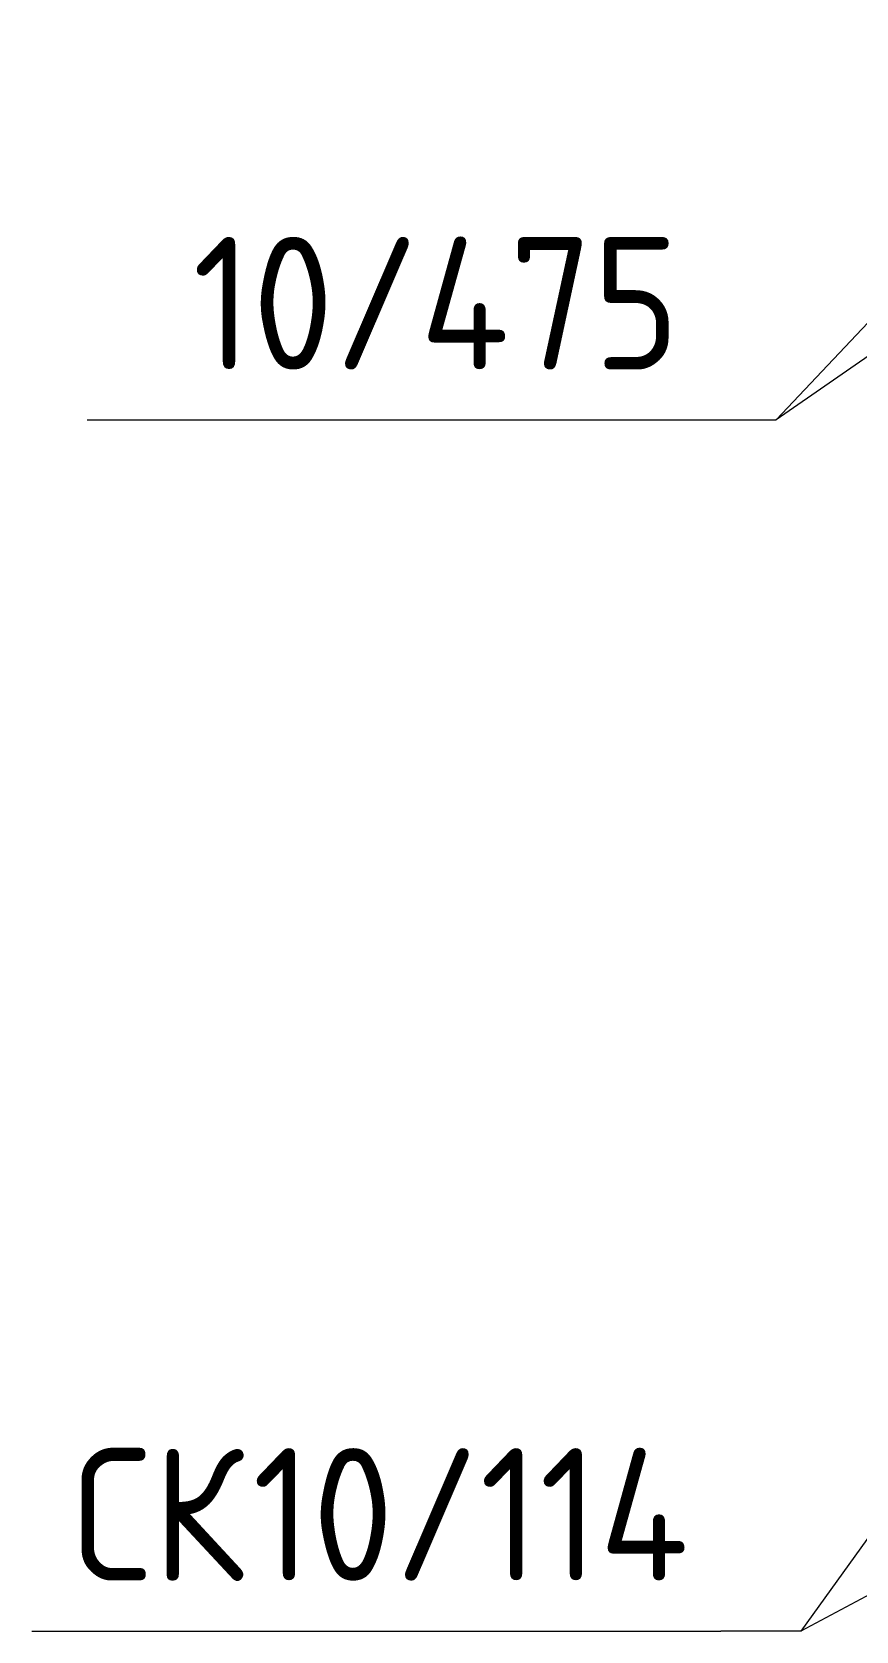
# Model space of a CAD drawing. Header units: millimetres. Extents: x 677 to 38046, y -1785 to 52249.
# Drawn here: x 31913 to 32690, y 45884 to 47392 of the extents above; entities that cross this region are included whole.
import ezdxf

# ---------------------------------------------------------------- set-up
doc = ezdxf.new("R2010")
doc.units = ezdxf.units.MM
doc.layers.add('AA_Vinoska', color=7, linetype='Continuous', lineweight=9)
doc.styles.add('ISOCPEUR_1', font='isocpeur.TTF', dxfattribs={"width": 0.9, "height": 125})

# ---------------------------------------------------------------- blocks, each defined once
blk = doc.blocks.new('042_М_Арматуры - Диам длина поз _засечка_-2469426-Схема расположения армирования вертикальных конструкций входной группы в осях 1_1-3_1_Д_1-Ж_1')
at = {"layer": 'AA_Vinoska'}
blk.add_line((-6.5, 0), (6.5, 0), dxfattribs=at)

msp = doc.modelspace()

# ---------------------------------------------------------------- linework, layer by layer
at = {"layer": 'AA_Vinoska'}
for p, q in [((32960.1553, 47392.2201), (32614.7379, 47026.3504)), ((33141.7719, 47392.2201), (32614.7379, 47026.4109)), ((32959.7699, 46330.281), (32637.8272, 45883.8237)), ((33193.0269, 46178.8475), (32637.8272, 45883.8237)), ((32637.8272, 45883.8237), (32562.6011, 45883.8237)), ((32637.8272, 45883.8237), (32562.6011, 45883.8237))]:
    msp.add_line(p, q, dxfattribs=at)

# ---------------------------------------------------------------- block references
at = {"layer": 'AA_Vinoska', "xscale": 49.99999999999998, "yscale": 49.99999999999998, "zscale": 49.99999999999998}
for p in [(32289.7379, 47026.4109), (32289.7379, 47026.3504), (32237.6011, 45883.8237), (32237.6011, 45883.8237)]:
    msp.add_blockref('042_М_Арматуры - Диам длина поз _засечка_-2469426-Схема расположения армирования вертикальных конструкций входной группы в осях 1_1-3_1_Д_1-Ж_1', p, dxfattribs=at)

# ---------------------------------------------------------------- texts
at = {"layer": 'AA_Vinoska', "char_height": 125, "attachment_point": 1, "style": 'ISOCPEUR_1'}
for s, insert, width in [('10/475', (32064.0949, 47198.9234), 566.392219), ('10/475', (32064.0949, 47198.8629), 566.392219), ('СК', (31950.9831, 46056.3362), 205.632844), ('СК', (31950.9831, 46056.3362), 205.632844), ('10/114', (32120.6472, 46056.3362), 508.670719), ('10/114', (32120.6472, 46056.3362), 508.670719)]:
    msp.add_mtext(s, dxfattribs=dict(at, insert=insert, width=width))

doc.saveas('drawing.dxf')
